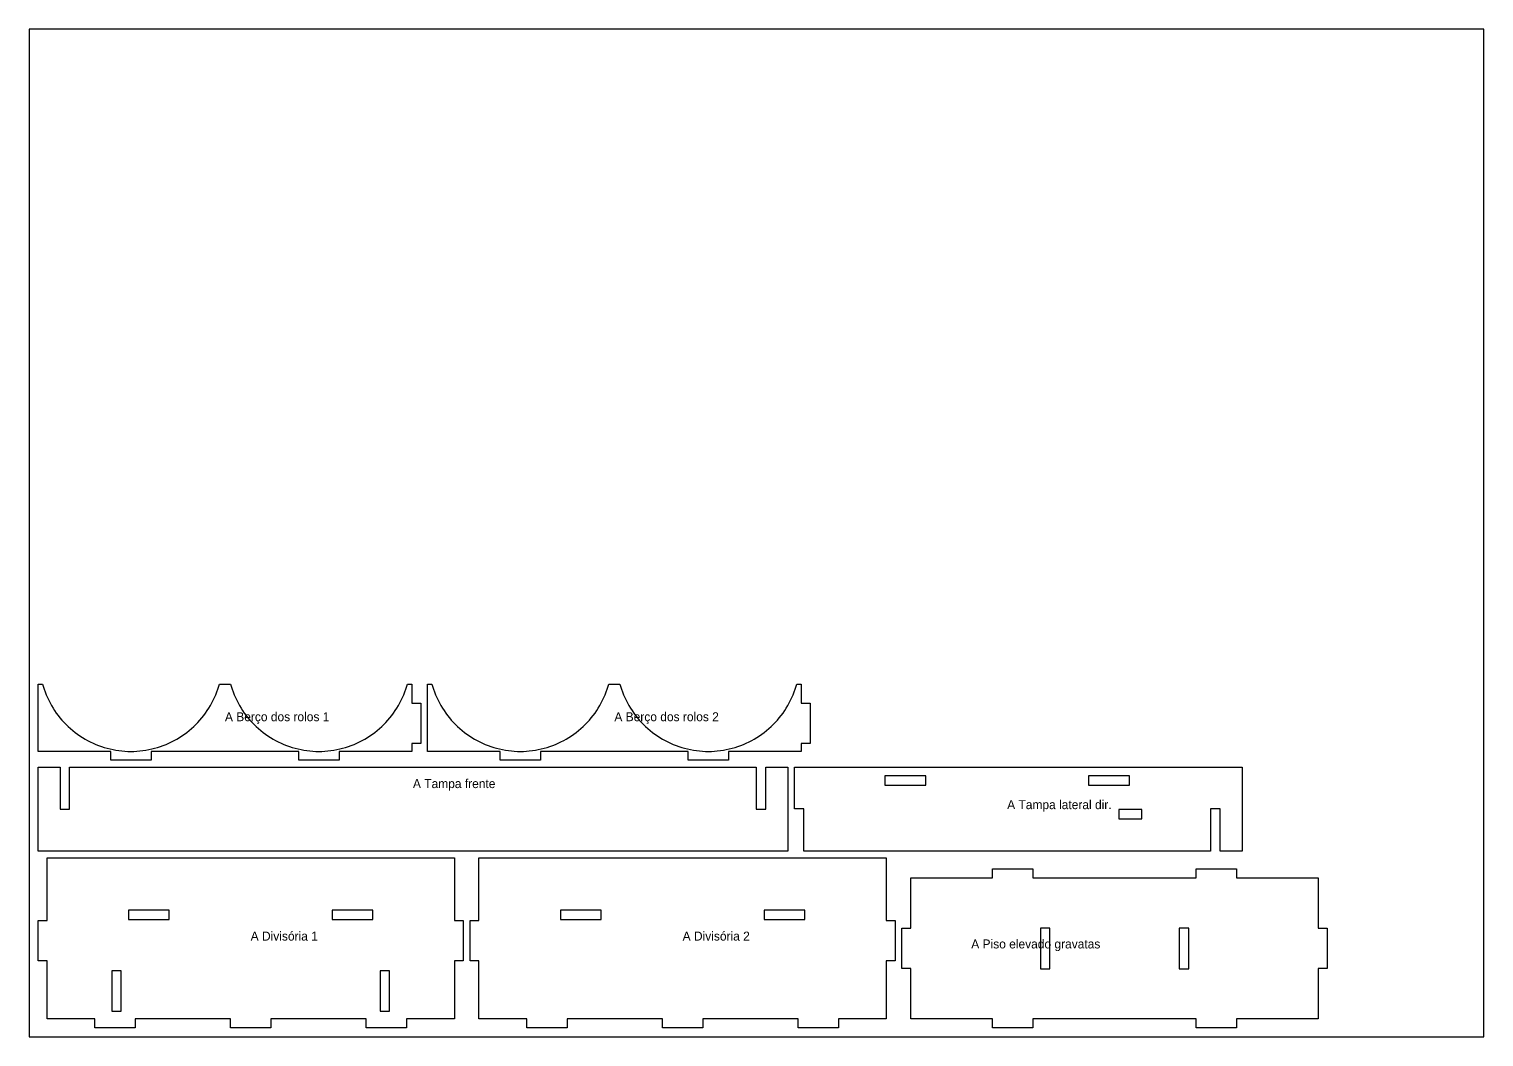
# Model space of a CAD drawing. Header units: millimetres. Extents: x 0 to 2750, y 0 to 900.
# Drawn here: x 1450 to 2750, y 0 to 900 of the extents above; entities that cross this region are included whole.
import ezdxf

# ---------------------------------------------------------------- set-up
doc = ezdxf.new("R2010")
doc.units = ezdxf.units.MM
for name, color, linetype in [('CORTE_EXTERNO', 1, 'Continuous'), ('CORTE_INTERNO', 5, 'Continuous'), ('ETIQUETAS_NAO_CORTAR', 8, 'Continuous'), ('MESA_NAO_CORTAR', 8, 'Continuous')]:
    doc.layers.add(name, color=color, linetype=linetype)

msp = doc.modelspace()

# ---------------------------------------------------------------- linework, layer by layer
at = {"layer": 'CORTE_EXTERNO'}
for points in [[(1800, 298), (1800, 262), (1792, 262), (1792, 255), (1727, 255), (1727, 247), (1691, 247), (1691, 255), (1559, 255), (1559, 247), (1523, 247), (1523, 255), (1458, 255), (1458, 315), (1462, 315), (1462.5, 313.2), (1463.4, 310.6), (1464.3, 308.1), (1465.2, 305.6), (1466.3, 303.2), (1467.5, 300.7), (1468.7, 298.3), (1470, 296), (1471.4, 293.7), (1472.8, 291.4), (1474.3, 289.2), (1475.9, 287.1), (1477.6, 285), (1479.3, 282.9), (1481.2, 280.9), (1483, 279), (1484.9, 277.2), (1486.9, 275.3), (1489, 273.6), (1491.1, 271.9), (1493.2, 270.3), (1495.4, 268.8), (1497.7, 267.4), (1500, 266), (1502.3, 264.7), (1504.7, 263.5), (1507.2, 262.3), (1509.6, 261.2), (1512.1, 260.3), (1514.6, 259.4), (1517.2, 258.5), (1519.8, 257.8), (1522.4, 257.1), (1525, 256.6), (1527.6, 256.1), (1530.3, 255.7), (1533, 255.4), (1535.6, 255.2), (1538.3, 255), (1541, 255), (1543.7, 255), (1546.4, 255.2), (1549, 255.4), (1551.7, 255.7), (1554.4, 256.1), (1557, 256.6), (1559.6, 257.1), (1562.2, 257.8), (1564.8, 258.5), (1567.4, 259.4), (1569.9, 260.3), (1572.4, 261.2), (1574.8, 262.3), (1577.3, 263.5), (1579.7, 264.7), (1582, 266), (1584.3, 267.4), (1586.6, 268.8), (1588.8, 270.3), (1590.9, 271.9), (1593, 273.6), (1595.1, 275.3), (1597.1, 277.2), (1599, 279), (1600.8, 280.9), (1602.7, 282.9), (1604.4, 285), (1606.1, 287.1), (1607.7, 289.2), (1609.2, 291.4), (1610.6, 293.7), (1612, 296), (1613.3, 298.3), (1614.5, 300.7), (1615.7, 303.2), (1616.8, 305.6), (1617.7, 308.1), (1618.6, 310.6), (1619.5, 313.2), (1620, 315), (1630, 315), (1630.5, 313.2), (1631.4, 310.6), (1632.3, 308.1), (1633.2, 305.6), (1634.3, 303.2), (1635.5, 300.7), (1636.7, 298.3), (1638, 296), (1639.4, 293.7), (1640.8, 291.4), (1642.3, 289.2), (1643.9, 287.1), (1645.6, 285), (1647.3, 282.9), (1649.2, 280.9), (1651, 279), (1652.9, 277.2), (1654.9, 275.3), (1657, 273.6), (1659.1, 271.9), (1661.2, 270.3), (1663.4, 268.8), (1665.7, 267.4), (1668, 266), (1670.3, 264.7), (1672.7, 263.5), (1675.2, 262.3), (1677.6, 261.2), (1680.1, 260.3), (1682.6, 259.4), (1685.2, 258.5), (1687.8, 257.8), (1690.4, 257.1), (1693, 256.6), (1695.6, 256.1), (1698.3, 255.7), (1701, 255.4), (1703.6, 255.2), (1706.3, 255), (1709, 255), (1711.7, 255), (1714.4, 255.2), (1717, 255.4), (1719.7, 255.7), (1722.4, 256.1), (1725, 256.6), (1727.6, 257.1), (1730.2, 257.8), (1732.8, 258.5), (1735.4, 259.4), (1737.9, 260.3), (1740.4, 261.2), (1742.8, 262.3), (1745.3, 263.5), (1747.7, 264.7), (1750, 266), (1752.3, 267.4), (1754.6, 268.8), (1756.8, 270.3), (1758.9, 271.9), (1761, 273.6), (1763.1, 275.3), (1765.1, 277.2), (1767, 279), (1768.8, 280.9), (1770.7, 282.9), (1772.4, 285), (1774.1, 287.1), (1775.7, 289.2), (1777.2, 291.4), (1778.6, 293.7), (1780, 296), (1781.3, 298.3), (1782.5, 300.7), (1783.7, 303.2), (1784.8, 305.6), (1785.7, 308.1), (1786.6, 310.6), (1787.5, 313.2), (1788, 315), (1792, 315), (1792, 298), (1800, 298)], [(2148, 298), (2148, 262), (2140, 262), (2140, 255), (2075, 255), (2075, 247), (2039, 247), (2039, 255), (1907, 255), (1907, 247), (1871, 247), (1871, 255), (1806, 255), (1806, 315), (1810, 315), (1810.5, 313.2), (1811.4, 310.6), (1812.3, 308.1), (1813.2, 305.6), (1814.3, 303.2), (1815.5, 300.7), (1816.7, 298.3), (1818, 296), (1819.4, 293.7), (1820.8, 291.4), (1822.3, 289.2), (1823.9, 287.1), (1825.6, 285), (1827.3, 282.9), (1829.2, 280.9), (1831, 279), (1832.9, 277.2), (1834.9, 275.3), (1837, 273.6), (1839.1, 271.9), (1841.2, 270.3), (1843.4, 268.8), (1845.7, 267.4), (1848, 266), (1850.3, 264.7), (1852.7, 263.5), (1855.2, 262.3), (1857.6, 261.2), (1860.1, 260.3), (1862.6, 259.4), (1865.2, 258.5), (1867.8, 257.8), (1870.4, 257.1), (1873, 256.6), (1875.6, 256.1), (1878.3, 255.7), (1881, 255.4), (1883.6, 255.2), (1886.3, 255), (1889, 255), (1891.7, 255), (1894.4, 255.2), (1897, 255.4), (1899.7, 255.7), (1902.4, 256.1), (1905, 256.6), (1907.6, 257.1), (1910.2, 257.8), (1912.8, 258.5), (1915.4, 259.4), (1917.9, 260.3), (1920.4, 261.2), (1922.8, 262.3), (1925.3, 263.5), (1927.7, 264.7), (1930, 266), (1932.3, 267.4), (1934.6, 268.8), (1936.8, 270.3), (1938.9, 271.9), (1941, 273.6), (1943.1, 275.3), (1945.1, 277.2), (1947, 279), (1948.8, 280.9), (1950.7, 282.9), (1952.4, 285), (1954.1, 287.1), (1955.7, 289.2), (1957.2, 291.4), (1958.6, 293.7), (1960, 296), (1961.3, 298.3), (1962.5, 300.7), (1963.7, 303.2), (1964.8, 305.6), (1965.7, 308.1), (1966.6, 310.6), (1967.5, 313.2), (1968, 315), (1978, 315), (1978.5, 313.2), (1979.4, 310.6), (1980.3, 308.1), (1981.2, 305.6), (1982.3, 303.2), (1983.5, 300.7), (1984.7, 298.3), (1986, 296), (1987.4, 293.7), (1988.8, 291.4), (1990.3, 289.2), (1991.9, 287.1), (1993.6, 285), (1995.3, 282.9), (1997.2, 280.9), (1999, 279), (2000.9, 277.2), (2002.9, 275.3), (2005, 273.6), (2007.1, 271.9), (2009.2, 270.3), (2011.4, 268.8), (2013.7, 267.4), (2016, 266), (2018.3, 264.7), (2020.7, 263.5), (2023.2, 262.3), (2025.6, 261.2), (2028.1, 260.3), (2030.6, 259.4), (2033.2, 258.5), (2035.8, 257.8), (2038.4, 257.1), (2041, 256.6), (2043.6, 256.1), (2046.3, 255.7), (2049, 255.4), (2051.6, 255.2), (2054.3, 255), (2057, 255), (2059.7, 255), (2062.4, 255.2), (2065, 255.4), (2067.7, 255.7), (2070.4, 256.1), (2073, 256.6), (2075.6, 257.1), (2078.2, 257.8), (2080.8, 258.5), (2083.4, 259.4), (2085.9, 260.3), (2088.4, 261.2), (2090.8, 262.3), (2093.3, 263.5), (2095.7, 264.7), (2098, 266), (2100.3, 267.4), (2102.6, 268.8), (2104.8, 270.3), (2106.9, 271.9), (2109, 273.6), (2111.1, 275.3), (2113.1, 277.2), (2115, 279), (2116.8, 280.9), (2118.7, 282.9), (2120.4, 285), (2122.1, 287.1), (2123.7, 289.2), (2125.2, 291.4), (2126.6, 293.7), (2128, 296), (2129.3, 298.3), (2130.5, 300.7), (2131.7, 303.2), (2132.8, 305.6), (2133.7, 308.1), (2134.6, 310.6), (2135.5, 313.2), (2136, 315), (2140, 315), (2140, 298), (2148, 298)], [(2128, 166), (1458, 166), (1458, 241), (1477.8, 241), (1477.8, 203.3), (1486.2, 203.3), (1486.2, 241), (2099.8, 241), (2099.8, 203.3), (2108.2, 203.3), (2108.2, 241), (2128, 241), (2128, 166)], [(2514.2, 203.7), (2505.8, 203.7), (2505.8, 166), (2142.2, 166), (2142.2, 203.7), (2134, 203.7), (2134, 241), (2534, 241), (2534, 166), (2514.2, 166), (2514.2, 203.7)], [(1630, 16), (1544.7, 16), (1544.7, 8), (1508.7, 8), (1508.7, 16), (1466, 16), (1466, 68), (1458, 68), (1458, 104), (1466, 104), (1466, 160), (1830, 160), (1830, 104), (1838, 104), (1838, 68), (1830, 68), (1830, 16), (1787.3, 16), (1787.3, 8), (1751.3, 8), (1751.3, 16), (1666, 16), (1666, 8), (1630, 8), (1630, 16)], [(2052, 8), (2016, 8), (2016, 16), (1930.7, 16), (1930.7, 8), (1894.7, 8), (1894.7, 16), (1852, 16), (1852, 68), (1844, 68), (1844, 104), (1852, 104), (1852, 160), (2216, 160), (2216, 104), (2224, 104), (2224, 68), (2216, 68), (2216, 16), (2173.3, 16), (2173.3, 8), (2137.3, 8), (2137.3, 16), (2052, 16), (2052, 8)], [(2602, 16), (2529, 16), (2529, 8), (2493, 8), (2493, 16), (2347, 16), (2347, 8), (2311, 8), (2311, 16), (2238, 16), (2238, 61), (2230, 61), (2230, 97), (2238, 97), (2238, 142), (2311, 142), (2311, 150), (2347, 150), (2347, 142), (2493, 142), (2493, 150), (2529, 150), (2529, 142), (2602, 142), (2602, 97), (2610, 97), (2610, 61), (2602, 61), (2602, 16)]]:
    msp.add_lwpolyline(points, close=True, dxfattribs=at)
at = {"layer": 'CORTE_INTERNO'}
for points in [[(2214.8, 224.8), (2251.2, 224.8), (2251.2, 233.2), (2214.8, 233.2), (2214.8, 224.8)], [(2396.8, 233.2), (2396.8, 224.8), (2433.2, 224.8), (2433.2, 233.2), (2396.8, 233.2)], [(2444.2, 203.2), (2423.8, 203.2), (2423.8, 194.8), (2444.2, 194.8), (2444.2, 203.2)], [(1538.8, 113.2), (1538.8, 104.8), (1575.2, 104.8), (1575.2, 113.2), (1538.8, 113.2)], [(1757.2, 113.2), (1720.8, 113.2), (1720.8, 104.8), (1757.2, 104.8), (1757.2, 113.2)], [(1924.8, 113.2), (1924.8, 104.8), (1961.2, 104.8), (1961.2, 113.2), (1924.8, 113.2)], [(2143.2, 113.2), (2106.8, 113.2), (2106.8, 104.8), (2143.2, 104.8), (2143.2, 113.2)], [(2353.8, 97.2), (2353.8, 60.8), (2362.2, 60.8), (2362.2, 97.2), (2353.8, 97.2)], [(2477.8, 60.8), (2486.2, 60.8), (2486.2, 97.2), (2477.8, 97.2), (2477.8, 60.8)], [(1532.2, 22.9), (1532.2, 59.1), (1523.8, 59.1), (1523.8, 22.9), (1532.2, 22.9)], [(1763.8, 22.9), (1772.2, 22.9), (1772.2, 59.1), (1763.8, 59.1), (1763.8, 22.9)]]:
    msp.add_lwpolyline(points, close=True, dxfattribs=at)
at = {"layer": 'MESA_NAO_CORTAR'}
msp.add_lwpolyline([(1450, 0), (2750, 0), (2750, 900), (1450, 900)], close=True, dxfattribs=at)

# ---------------------------------------------------------------- texts
at = {"layer": 'ETIQUETAS_NAO_CORTAR'}
for s, p in [('A Berço dos rolos 1', (1625, 281.9)), ('A Berço dos rolos 2', (1973, 281.9)), ('A Tampa frente', (1793, 222.2)), ('A Tampa lateral dir.', (2324, 203.4)), ('A Divisória 1', (1648, 86)), ('A Divisória 2', (2034, 86)), ('A Piso elevado gravatas', (2291.9, 79))]:
    msp.add_text(s, height=8, dxfattribs=at).set_placement(p)

doc.saveas('drawing.dxf')
